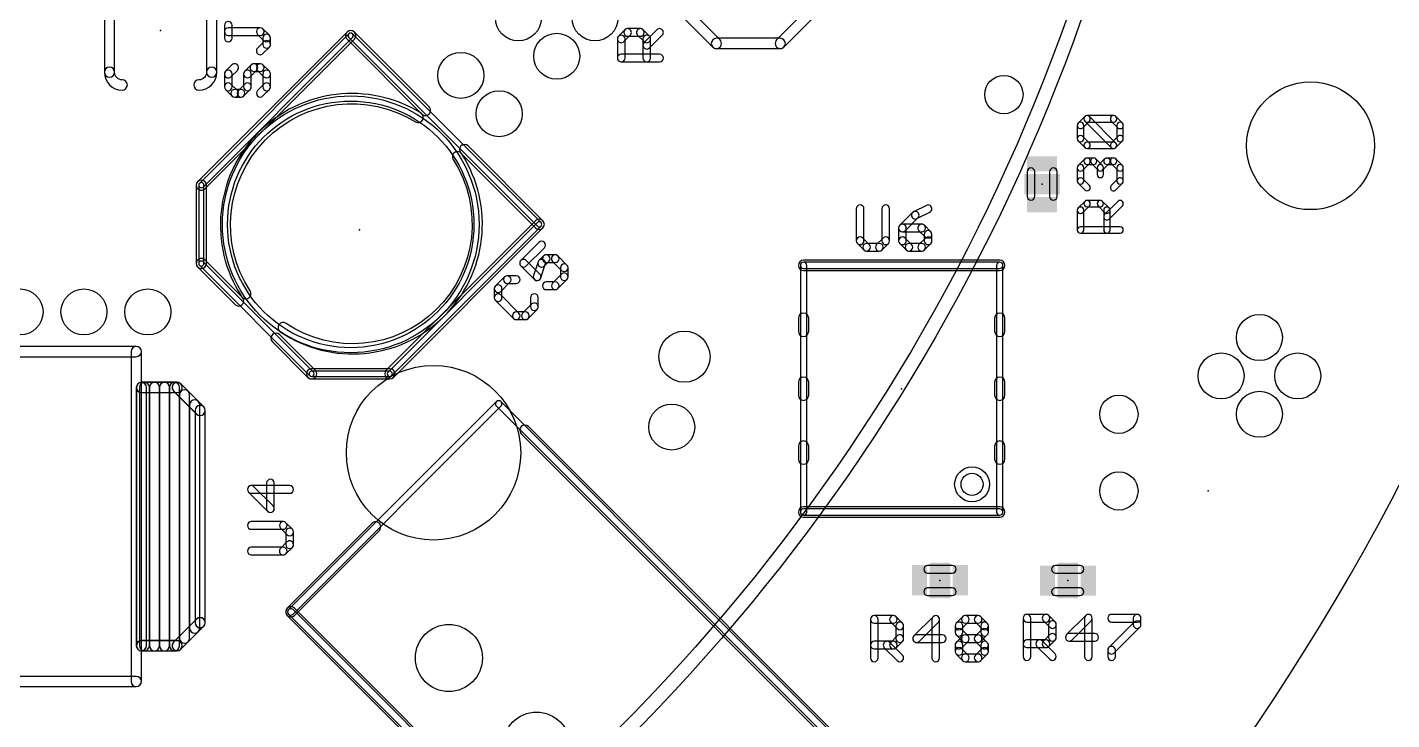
# Model space of a CAD drawing. Extents: x -10 to 136, y -30 to 100.
# Drawn here: x 80.15 to 107.28, y 22.89 to 36.64 of the extents above; entities that cross this region are included whole.
import ezdxf

# ---------------------------------------------------------------- set-up
doc = ezdxf.new("R2010")
doc.units = 0
for name, color, linetype in [('17', 82, 'CONTINUOUS'), ('18', 82, 'CONTINUOUS'), ('20', 7, 'CONTINUOUS'), ('21', 253, 'CONTINUOUS'), ('23', 7, 'CONTINUOUS'), ('24', 7, 'CONTINUOUS'), ('25', 253, 'CONTINUOUS'), ('49', 253, 'CONTINUOUS'), ('51', 253, 'CONTINUOUS')]:
    doc.layers.add(name, color=color, linetype=linetype)

# ---------------------------------------------------------------- blocks, each defined once
blk = doc.blocks.new('ROUNDP')
blk.add_circle((0, 0), 0.5)
blk = doc.blocks.new('RECT')
blk.add_solid([(-0.5, -0.5), (0.5, -0.5), (-0.5, 0.5), (0.5, 0.5)])
blk = doc.blocks.new('ROUNDV')
blk.add_circle((0, 0), 0.5)

msp = doc.modelspace()

# ---------------------------------------------------------------- linework, layer by layer
at = {"layer": '20'}
msp.add_circle((105.664, 34.29), 1.27, dxfattribs=at)
msp.add_arc((65.024, 49.53), 47.752, 180, 0, dxfattribs=at)
at = {"layer": '21'}
for points in [[(81.8896, 35.7505), (81.8896, 37.4015, 1), (81.6864, 37.4015), (81.6864, 35.7505, 1)], [(83.7184, 37.4015), (83.7184, 35.7505, 1), (83.9216, 35.7505), (83.9216, 37.4015, 1)], [(93.9248, 36.3938), (93.2898, 37.0288, 1), (93.1462, 36.8852), (93.7812, 36.2502, 1)], [(95.6862, 37.0288), (95.0512, 36.3938, 1), (95.1948, 36.2502), (95.8298, 36.8852, 1)], [(83.6859, 33.4342), (86.6557, 36.4041, 1), (86.512, 36.5478), (83.5422, 33.5779, 1)], [(86.512, 36.4041), (87.997, 34.9191, 1), (88.1406, 35.0628), (86.6557, 36.5478, 1)], [(95.123, 36.4236), (93.853, 36.4236, 1), (93.853, 36.2204), (95.123, 36.2204, 1)], [(81.8896, 35.7505, 1), (81.6864, 35.7505, 0.4142), (82.042, 35.3949, 1), (82.042, 35.5981, -0.4142)], [(83.566, 35.5981, 1), (83.566, 35.3949, 0.4142), (83.9216, 35.7505, 1), (83.7184, 35.7505, -0.4142)], [(87.8739, 34.7632, 1), (87.9809, 34.9359, 0.8004), (84.4126, 31.2942, 1), (84.5832, 31.4046, -0.8004)], [(90.4034, 32.8001), (88.9185, 34.285, 1), (88.7748, 34.1413), (90.2597, 32.6564, 1)], [(85.2971, 30.7619, 1), (85.1836, 30.5933, 0.8148), (88.7906, 34.1267, 1), (88.6198, 34.0168, -0.8148)], [(83.7156, 31.9504), (83.7156, 33.5061, 1), (83.5124, 33.5061), (83.5124, 31.9504, 1)], [(90.2597, 32.8001), (87.2899, 29.8302, 1), (87.4335, 29.6866), (90.4034, 32.6564, 1)], [(83.5422, 31.8786), (84.2846, 31.1361, 1), (84.4283, 31.2798), (83.6859, 32.0223, 1)], [(99.486, 32.0156), (95.586, 32.0156, 1), (95.586, 31.8124), (99.486, 31.8124, 1)], [(95.6876, 30.604), (95.6876, 30.864, 1), (95.4844, 30.864), (95.4844, 30.604, 1)], [(99.5876, 30.604), (99.5876, 30.864, 1), (99.3844, 30.864), (99.3844, 30.604, 1)], [(85.8779, 29.8302), (85.1708, 30.5373, 1), (85.0271, 30.3937), (85.7342, 29.6866, 1)], [(76.327, 30.0994), (82.3214, 30.099, 1), (82.3214, 30.3022), (76.327, 30.3026, 1)], [(87.3617, 29.86), (85.8061, 29.86, 1), (85.8061, 29.6568), (87.3617, 29.6568, 1)], [(95.6876, 29.334), (95.6876, 29.594, 1), (95.4844, 29.594), (95.4844, 29.334, 1)], [(99.5876, 29.334), (99.5876, 29.594, 1), (99.3844, 29.594), (99.3844, 29.334, 1)], [(98.0546, 20.774), (90.116, 28.7126, 1), (89.9723, 28.5689), (97.9109, 20.6303, 1)], [(95.6876, 28.064), (95.6876, 28.324, 1), (95.4844, 28.324), (95.4844, 28.064, 1)], [(99.5876, 28.064), (99.5876, 28.324, 1), (99.3844, 28.324), (99.3844, 28.064, 1)], [(95.586, 26.9124), (99.486, 26.9124, 1), (99.486, 27.1156), (95.586, 27.1156, 1)], [(85.4643, 24.9588), (87.1525, 26.6471, 1), (87.0089, 26.7908), (85.3206, 25.1025, 1)], [(94.4445, 16.1223), (85.4643, 25.1025, 1), (85.3206, 24.9588), (94.3008, 15.9786, 1)], [(82.3214, 23.749), (76.327, 23.7486, 1), (76.327, 23.5454), (82.3214, 23.5458, 1)]]:
    msp.add_lwpolyline(points, format="xyb", close=True, dxfattribs=at)
at = {"layer": '23'}
for p in [(82.804, 36.576), (100.33, 33.528), (86.7607, 32.6222), (97.536, 29.464), (98.298, 25.654), (100.838, 25.654)]:
    msp.add_point(p, dxfattribs=at)
at = {"layer": '24'}
msp.add_point((103.632, 27.432), dxfattribs=at)
at = {"layer": '25'}
for points in [[(84.2258, 36.429), (84.2258, 36.6832, 1), (84.0734, 36.6832), (84.0734, 36.429, 1)], [(84.7851, 36.6323), (84.1496, 36.6323, 1), (84.1496, 36.4799), (84.7851, 36.4799, 1)], [(84.9661, 36.4829), (84.839, 36.61, 1), (84.7312, 36.5022), (84.8583, 36.3751, 1)], [(84.839, 36.1209), (84.9661, 36.248, 1), (84.8583, 36.3558), (84.7312, 36.2286, 1)], [(84.9884, 36.3019), (84.9884, 36.429, 1), (84.836, 36.429), (84.836, 36.3019, 1)], [(92.0139, 36.3587), (92.141, 36.4859, 1), (92.0333, 36.5936), (91.9062, 36.4665, 1)], [(92.0363, 36.0313), (92.0363, 36.4126, 1), (91.8839, 36.4126), (91.8839, 36.0313, 1)], [(92.0872, 36.4635), (92.3414, 36.4635, 1), (92.3414, 36.6159), (92.0872, 36.6159, 1)], [(92.2875, 36.4859), (92.4146, 36.3587, 1), (92.5224, 36.4665), (92.3953, 36.5936, 1)], [(92.5224, 36.2316), (92.7766, 36.4859, 1), (92.6688, 36.5936), (92.4146, 36.3394, 1)], [(92.3923, 36.4126), (92.3923, 36.0313, 1), (92.5447, 36.0313), (92.5447, 36.4126, 1)], [(92.7227, 36.1075), (91.9601, 36.1075, 1), (91.9601, 35.9551), (92.7227, 35.9551, 1)], [(84.2228, 35.8951), (84.0957, 35.768, 1), (84.2034, 35.6602), (84.3305, 35.7874, 1)], [(84.5848, 35.6602), (84.7119, 35.7874, 1), (84.6041, 35.8951), (84.477, 35.768, 1)], [(84.658, 35.765), (84.7851, 35.765, 1), (84.7851, 35.9174), (84.658, 35.9174, 1)], [(84.7312, 35.7874), (84.8583, 35.6602, 1), (84.9661, 35.768), (84.839, 35.8951, 1)], [(84.0734, 35.7141), (84.0734, 35.4599, 1), (84.2258, 35.4599), (84.2258, 35.7141, 1)], [(84.0957, 35.406), (84.2228, 35.2789, 1), (84.3305, 35.3867), (84.2034, 35.5138, 1)], [(84.4576, 35.2789), (84.5848, 35.406, 1), (84.477, 35.5138), (84.3499, 35.3867, 1)], [(84.6071, 35.4599), (84.6071, 35.7141, 1), (84.4547, 35.7141), (84.4547, 35.4599, 1)], [(84.8583, 35.5138), (84.7312, 35.3867, 1), (84.839, 35.2789), (84.9661, 35.406, 1)], [(84.836, 35.7141), (84.836, 35.4599, 1), (84.9884, 35.4599), (84.9884, 35.7141, 1)], [(84.2767, 35.2566), (84.4038, 35.2566, 1), (84.4038, 35.409), (84.2767, 35.409, 1)], [(101.1362, 34.6481), (101.2676, 34.7794, 1), (101.1778, 34.8692), (101.0464, 34.7379, 1)], [(101.1548, 34.4303), (101.1548, 34.693, 1), (101.0278, 34.693), (101.0278, 34.4303, 1)], [(101.2227, 34.7608), (101.7481, 34.7608, 1), (101.7481, 34.8878), (101.2227, 34.8878, 1)], [(101.793, 34.3438), (101.2676, 34.8692, 1), (101.1778, 34.7794), (101.7032, 34.254, 1)], [(101.7032, 34.7794), (101.8345, 34.6481, 1), (101.9243, 34.7379), (101.793, 34.8692, 1)], [(101.8159, 34.693), (101.8159, 34.4303, 1), (101.9429, 34.4303), (101.9429, 34.693, 1)], [(101.2676, 34.3438), (101.1362, 34.4752, 1), (101.0464, 34.3854), (101.1778, 34.254, 1)], [(101.8345, 34.4752), (101.7032, 34.3438, 1), (101.793, 34.254), (101.9243, 34.3854, 1)], [(101.7481, 34.3624), (101.2227, 34.3624, 1), (101.2227, 34.2354), (101.7481, 34.2354, 1)], [(101.1362, 33.8061), (101.2676, 33.9374, 1), (101.1778, 34.0272), (101.0464, 33.8959, 1)], [(101.1548, 33.5883), (101.1548, 33.851, 1), (101.0278, 33.851), (101.0278, 33.5883, 1)], [(101.2227, 33.9188), (101.354, 33.9188, 1), (101.354, 34.0458), (101.2227, 34.0458, 1)], [(101.3091, 33.9374), (101.4405, 33.8061, 1), (101.5303, 33.8959), (101.3989, 34.0272, 1)], [(101.5303, 33.8061), (101.6616, 33.9374, 1), (101.5718, 34.0272), (101.4405, 33.8959, 1)], [(101.4219, 33.851), (101.4219, 33.7197, 1), (101.5489, 33.7197), (101.5489, 33.851, 1)], [(101.6167, 33.9188), (101.7481, 33.9188, 1), (101.7481, 34.0458), (101.6167, 34.0458, 1)], [(101.7032, 33.9374), (101.8345, 33.8061, 1), (101.9243, 33.8959), (101.793, 34.0272, 1)], [(101.8159, 33.851), (101.8159, 33.5883, 1), (101.9429, 33.5883), (101.9429, 33.851, 1)], [(101.2676, 33.5019), (101.1362, 33.6332, 1), (101.0464, 33.5434), (101.1778, 33.4121, 1)], [(101.8345, 33.6332), (101.7032, 33.5019, 1), (101.793, 33.4121), (101.9243, 33.5434, 1)], [(96.6345, 33.0369), (96.6345, 32.4013, 1), (96.7869, 32.4013), (96.7869, 33.0369, 1)], [(97.2953, 32.4013), (97.2953, 33.0369, 1), (97.1429, 33.0369), (97.1429, 32.4013, 1)], [(98.027, 33.105), (97.7728, 32.9779, 1), (97.8409, 32.8416), (98.0951, 32.9687, 1)], [(101.1362, 32.9641), (101.2676, 33.0955, 1), (101.1778, 33.1853), (101.0464, 33.0539, 1)], [(101.2227, 33.0769), (101.4854, 33.0769, 1), (101.4854, 33.2039), (101.2227, 33.2039, 1)], [(101.4405, 33.0955), (101.5718, 32.9641, 1), (101.6616, 33.0539), (101.5303, 33.1853, 1)], [(101.6616, 32.8328), (101.9243, 33.0955, 1), (101.8345, 33.1853), (101.5718, 32.9226, 1)], [(97.753, 32.9636), (97.4987, 32.7094, 1), (97.6065, 32.6016), (97.8607, 32.8559, 1)], [(101.1548, 32.615), (101.1548, 33.009, 1), (101.0278, 33.009), (101.0278, 32.615, 1)], [(101.5532, 33.009), (101.5532, 32.615, 1), (101.6802, 32.615), (101.6802, 33.009, 1)], [(97.4764, 32.6555), (97.4764, 32.4013, 1), (97.6288, 32.4013), (97.6288, 32.6555, 1)], [(97.934, 32.7317), (97.5526, 32.7317, 1), (97.5526, 32.5793), (97.934, 32.5793, 1)], [(98.1149, 32.5823), (97.9878, 32.7094, 1), (97.8801, 32.6016), (98.0072, 32.4745, 1)], [(98.1373, 32.4013), (98.1373, 32.5284, 1), (97.9849, 32.5284), (97.9849, 32.4013, 1)], [(101.8794, 32.6785), (101.0913, 32.6785, 1), (101.0913, 32.5515), (101.8794, 32.5515, 1)], [(90.3259, 32.37), (89.9664, 32.0104, 1), (90.0741, 31.9027), (90.4337, 32.2622, 1)], [(96.6568, 32.3474), (96.7839, 32.2203, 1), (96.8917, 32.3281), (96.7645, 32.4552, 1)], [(96.8378, 32.198), (97.092, 32.198, 1), (97.092, 32.3504), (96.8378, 32.3504, 1)], [(97.1459, 32.2203), (97.273, 32.3474, 1), (97.1652, 32.4552), (97.0381, 32.3281, 1)], [(97.4987, 32.3474), (97.6259, 32.2203, 1), (97.7336, 32.3281), (97.6065, 32.4552, 1)], [(97.6797, 32.198), (97.934, 32.198, 1), (97.934, 32.3504), (97.6797, 32.3504, 1)], [(97.9878, 32.2203), (98.1149, 32.3474, 1), (98.0072, 32.4552), (97.8801, 32.3281, 1)], [(89.9664, 31.9027), (90.236, 31.633, 1), (90.3438, 31.7408), (90.0741, 32.0104, 1)], [(90.3622, 31.6628), (90.4521, 31.9325, 1), (90.3075, 31.9807), (90.2176, 31.711, 1)], [(90.4337, 31.9027), (90.5235, 31.9926, 1), (90.4158, 32.1003), (90.3259, 32.0104, 1)], [(90.4697, 31.9702), (90.6494, 31.9702, 1), (90.6494, 32.1226), (90.4697, 32.1226, 1)], [(90.5955, 31.9926), (90.7753, 31.8128, 1), (90.8831, 31.9206), (90.7033, 32.1003, 1)], [(90.7753, 31.7408), (90.5955, 31.561, 1), (90.7033, 31.4533), (90.8831, 31.633, 1)], [(90.753, 31.8667), (90.753, 31.6869, 1), (90.9054, 31.6869), (90.9054, 31.8667, 1)], [(89.6407, 31.6847), (89.4609, 31.505, 1), (89.5687, 31.3972), (89.7484, 31.577, 1)], [(89.4386, 31.4511), (89.4386, 31.2713, 1), (89.591, 31.2713), (89.591, 31.4511, 1)], [(89.8743, 31.707), (89.6945, 31.707, 1), (89.6945, 31.5546), (89.8743, 31.5546, 1)], [(90.6494, 31.5834), (90.4697, 31.5834, 1), (90.4697, 31.431), (90.6494, 31.431, 1)], [(89.4609, 31.2174), (89.8204, 30.8579, 1), (89.9282, 30.9657), (89.5687, 31.3252, 1)], [(90.31, 31.0916), (90.31, 31.2713, 1), (90.1576, 31.2713), (90.1576, 31.0916, 1)], [(89.8743, 30.8356), (90.0541, 30.8356, 1), (90.0541, 30.988), (89.8743, 30.988, 1)], [(90.1079, 30.8579), (90.2877, 31.0377, 1), (90.1799, 31.1454), (90.0002, 30.9657, 1)], [(85.3694, 27.5377), (84.6068, 27.5377, 1), (84.6068, 27.3853), (85.3694, 27.3853, 1)], [(84.5529, 27.4076), (84.9342, 27.0263, 1), (85.042, 27.134), (84.6606, 27.5154, 1)], [(85.0643, 27.0802), (85.0643, 27.5886, 1), (84.9119, 27.5886), (84.9119, 27.0802, 1)], [(85.2423, 26.8228), (84.6068, 26.8228, 1), (84.6068, 26.6704), (85.2423, 26.6704, 1)], [(85.4233, 26.6734), (85.2962, 26.8005, 1), (85.1884, 26.6928), (85.3155, 26.5656, 1)], [(85.4456, 26.3653), (85.4456, 26.6195, 1), (85.2932, 26.6195), (85.2932, 26.3653, 1)], [(84.6068, 26.162), (85.2423, 26.162, 1), (85.2423, 26.3144), (84.6068, 26.3144, 1)], [(85.2962, 26.1843), (85.4233, 26.3114, 1), (85.3155, 26.4192), (85.1884, 26.2921, 1)], [(97.0675, 24.1173), (97.0675, 24.88, 1), (96.9151, 24.88), (96.9151, 24.1173, 1)], [(96.9913, 24.8038), (97.3726, 24.8038, 1), (97.3726, 24.9562), (96.9913, 24.9562, 1)], [(97.3187, 24.8261), (97.4459, 24.699, 1), (97.5536, 24.8067), (97.4265, 24.9338, 1)], [(98.1607, 24.9338), (97.7794, 24.5525, 1), (97.8871, 24.4447), (98.2685, 24.8261, 1)], [(98.2908, 24.1173), (98.2908, 24.88, 1), (98.1384, 24.88), (98.1384, 24.1173, 1)], [(98.7291, 24.699), (98.8562, 24.8261, 1), (98.7485, 24.9338), (98.6213, 24.8067, 1)], [(98.8023, 24.8038), (99.0566, 24.8038, 1), (99.0566, 24.9562), (98.8023, 24.9562, 1)], [(99.0027, 24.8261), (99.1298, 24.699, 1), (99.2375, 24.8067), (99.1104, 24.9338, 1)], [(100.1014, 24.1427), (100.1014, 24.9054, 1), (99.949, 24.9054), (99.949, 24.1427, 1)], [(100.0252, 24.8292), (100.4065, 24.8292, 1), (100.4065, 24.9816), (100.0252, 24.9816, 1)], [(100.3526, 24.8515), (100.4798, 24.7244, 1), (100.5875, 24.8321), (100.4604, 24.9592, 1)], [(101.1946, 24.9592), (100.8133, 24.5779, 1), (100.921, 24.4701), (101.3024, 24.8515, 1)], [(101.3247, 24.1427), (101.3247, 24.9054, 1), (101.1723, 24.9054), (101.1723, 24.1427, 1)], [(101.7091, 24.8292), (102.2176, 24.8292, 1), (102.2176, 24.9816), (101.7091, 24.9816, 1)], [(102.1414, 24.9054), (102.1414, 24.7782, 1), (102.2938, 24.7782), (102.2938, 24.9054, 1)], [(97.4235, 24.7528), (97.4235, 24.4986, 1), (97.5759, 24.4986), (97.5759, 24.7528, 1)], [(98.7514, 24.6257), (98.7514, 24.7528, 1), (98.599, 24.7528), (98.599, 24.6257, 1)], [(98.8562, 24.5525), (98.7291, 24.6796, 1), (98.6213, 24.5719), (98.7485, 24.4447, 1)], [(99.1298, 24.6796), (99.0027, 24.5525, 1), (99.1104, 24.4447), (99.2375, 24.5719, 1)], [(99.1075, 24.7528), (99.1075, 24.6257, 1), (99.2599, 24.6257), (99.2599, 24.7528, 1)], [(100.4574, 24.7782), (100.4574, 24.524, 1), (100.6098, 24.524), (100.6098, 24.7782, 1)], [(102.1637, 24.8321), (101.6552, 24.3237, 1), (101.763, 24.2159), (102.2714, 24.7244, 1)], [(97.3726, 24.4477), (96.9913, 24.4477, 1), (96.9913, 24.2953), (97.3726, 24.2953, 1)], [(97.1916, 24.3176), (97.4459, 24.0634, 1), (97.5536, 24.1712), (97.2994, 24.4254, 1)], [(97.4459, 24.5525), (97.3187, 24.4254, 1), (97.4265, 24.3176), (97.5536, 24.4447, 1)], [(97.8333, 24.4224), (98.3417, 24.4224, 1), (98.3417, 24.5748), (97.8333, 24.5748, 1)], [(98.7291, 24.3176), (98.8562, 24.4447, 1), (98.7485, 24.5525), (98.6213, 24.4254, 1)], [(98.7514, 24.2444), (98.7514, 24.3715, 1), (98.599, 24.3715), (98.599, 24.2444, 1)], [(98.8023, 24.4224), (99.0566, 24.4224, 1), (99.0566, 24.5748), (98.8023, 24.5748, 1)], [(99.0027, 24.4447), (99.1298, 24.3176, 1), (99.2375, 24.4254), (99.1104, 24.5525, 1)], [(99.1075, 24.3715), (99.1075, 24.2444, 1), (99.2599, 24.2444), (99.2599, 24.3715, 1)], [(100.4065, 24.4731), (100.0252, 24.4731, 1), (100.0252, 24.3207), (100.4065, 24.3207, 1)], [(100.2255, 24.343), (100.4798, 24.0888, 1), (100.5875, 24.1966), (100.3333, 24.4508, 1)], [(100.4798, 24.5779), (100.3526, 24.4508, 1), (100.4604, 24.343), (100.5875, 24.4701, 1)], [(100.8672, 24.4478), (101.3756, 24.4478, 1), (101.3756, 24.6002), (100.8672, 24.6002, 1)], [(98.8562, 24.1712), (98.7291, 24.2983, 1), (98.6213, 24.1905), (98.7485, 24.0634, 1)], [(99.0566, 24.1935), (98.8023, 24.1935, 1), (98.8023, 24.0411), (99.0566, 24.0411, 1)], [(99.1298, 24.2983), (99.0027, 24.1712, 1), (99.1104, 24.0634), (99.2375, 24.1905, 1)], [(101.6329, 24.2698), (101.6329, 24.1427, 1), (101.7853, 24.1427), (101.7853, 24.2698, 1)]]:
    msp.add_lwpolyline(points, format="xyb", close=True, dxfattribs=at)
at = {"layer": '49'}
for radius in [38.2532, 37.9738]:
    msp.add_circle((65.024, 49.53), radius, dxfattribs=at)
at = {"layer": '51'}
for points in [[(83.6499, 33.4701), (86.6198, 36.44, 1), (86.548, 36.5118), (83.5781, 33.542, 1)], [(90.3675, 32.7642), (86.6198, 36.5118, 1), (86.548, 36.44), (90.2956, 32.6923, 1)], [(100.1822, 33.283), (100.1822, 33.773, 1), (100.0298, 33.773), (100.0298, 33.283, 1)], [(100.4778, 33.773), (100.4778, 33.283, 1), (100.6302, 33.283), (100.6302, 33.773, 1)], [(83.6648, 31.9504), (83.6648, 33.5061, 1), (83.5632, 33.5061), (83.5632, 31.9504, 1)], [(90.2956, 32.7642), (87.3258, 29.7943, 1), (87.3976, 29.7225), (90.3675, 32.6923, 1)], [(85.842, 29.7943), (83.6499, 31.9863, 1), (83.5781, 31.9145), (85.7701, 29.7225, 1)], [(95.6495, 27.014), (95.6495, 31.914, 1), (95.5225, 31.914), (95.5225, 27.014, 1)], [(95.586, 31.8505), (99.486, 31.8505, 1), (99.486, 31.9775), (95.586, 31.9775, 1)], [(99.4225, 31.914), (99.4225, 27.014, 1), (99.5495, 27.014), (99.5495, 31.914, 1)], [(82.2194, 30.201), (82.219, 23.6466, 1), (82.4222, 23.6466), (82.4226, 30.201, 1)], [(82.423, 29.3878), (83.1342, 29.3878, 1), (83.1342, 29.591), (82.423, 29.591, 1)], [(82.5246, 24.3586), (82.5246, 29.4894, 1), (82.3214, 29.4894), (82.3214, 24.3586, 1)], [(82.423, 29.3895), (83.1342, 29.3895, 1), (83.1342, 29.5893), (82.423, 29.5893, 1)], [(82.5229, 24.3586), (82.5229, 29.4894, 1), (82.3231, 29.4894), (82.3231, 24.3586, 1)], [(82.3821, 29.4894), (82.3821, 24.3586, 1), (82.5819, 24.3586), (82.5819, 29.4894, 1)], [(82.5819, 29.4894), (82.5819, 24.3586, 1), (82.7817, 24.3586), (82.7817, 29.4894, 1)], [(82.7817, 29.4894), (82.7817, 24.3586, 1), (82.9815, 24.3586), (82.9815, 29.4894, 1)], [(82.9815, 29.4894), (82.9815, 24.3586, 1), (83.1813, 24.3586), (83.1813, 29.4894, 1)], [(83.0624, 29.4176), (83.5196, 28.9604, 1), (83.6632, 29.104), (83.206, 29.5612, 1)], [(83.0636, 29.4188), (83.5208, 28.9616, 1), (83.662, 29.1028), (83.2048, 29.56, 1)], [(87.3617, 29.8092), (85.8061, 29.8092, 1), (85.8061, 29.7076), (87.3617, 29.7076, 1)], [(83.1813, 29.3424), (83.1813, 24.5056, 1), (83.3811, 24.5056), (83.3811, 29.3424, 1)], [(83.3811, 29.1426), (83.3811, 24.7054, 1), (83.5809, 24.7054), (83.5809, 29.1426, 1)], [(83.4898, 29.0322), (83.4898, 24.8158, 1), (83.693, 24.8158), (83.693, 29.0322, 1)], [(83.4915, 29.0322), (83.4915, 24.8158, 1), (83.6913, 24.8158), (83.6913, 29.0322, 1)], [(85.4373, 24.9858), (89.5682, 29.1167, 1), (89.4784, 29.2065), (85.3475, 25.0756, 1)], [(89.4784, 29.1167), (98.4587, 20.1364, 1), (98.5485, 20.2262), (89.5682, 29.2065, 1)], [(99.486, 27.0775), (95.586, 27.0775, 1), (95.586, 26.9505), (99.486, 26.9505, 1)], [(98.053, 25.8018), (98.543, 25.8018, 1), (98.543, 25.9542), (98.053, 25.9542, 1)], [(100.593, 25.8018), (101.083, 25.8018, 1), (101.083, 25.9542), (100.593, 25.9542, 1)], [(98.543, 25.5062), (98.053, 25.5062, 1), (98.053, 25.3538), (98.543, 25.3538, 1)], [(101.083, 25.5062), (100.593, 25.5062, 1), (100.593, 25.3538), (101.083, 25.3538, 1)], [(94.4176, 16.0953), (85.4373, 25.0756, 1), (85.3475, 24.9858), (94.3278, 16.0055, 1)], [(83.5196, 24.8876), (83.0624, 24.4304, 1), (83.206, 24.2868), (83.6632, 24.744, 1)], [(83.5208, 24.8864), (83.0636, 24.4292, 1), (83.2048, 24.288), (83.662, 24.7452, 1)], [(83.1342, 24.4602), (82.423, 24.4602, 1), (82.423, 24.257), (83.1342, 24.257, 1)], [(83.1342, 24.4585), (82.423, 24.4585, 1), (82.423, 24.2587), (83.1342, 24.2587, 1)]]:
    msp.add_lwpolyline(points, format="xyb", close=True, dxfattribs=at)
for centre, radius in [((86.5839, 32.7282), 2.5512), ((86.5839, 32.7282), 2.4496), ((98.936, 27.564), 0.3463), ((98.936, 27.564), 0.2193)]:
    msp.add_circle(centre, radius, dxfattribs=at)

# ---------------------------------------------------------------- block references
at = {"layer": '17', "rotation": 135}
for p, xscale, yscale in [((88.2302, 28.1917), 3.4671, 3.4671), ((88.2302, 28.1917), 3.4671, 3.4671), ((88.5355, 24.1147), 1.3335, 1.3335), ((88.5355, 24.1147), 1.3335, 1.3335), ((90.2777, 22.3725), 1.3335, 1.3335), ((90.2777, 22.3725), 1.3335, 1.3335)]:
    msp.add_blockref('ROUNDP', p, dxfattribs=dict(at, xscale=xscale, yscale=yscale))
at = {"layer": '18'}
for p, xscale, yscale in [((89.916, 36.83), 0.9144, 0.9144), ((91.44, 36.83), 0.9144, 0.9144), ((90.678, 36.068), 0.9144, 0.9144), ((88.773, 35.687), 0.9144, 0.9144), ((99.568, 35.306), 0.762, 0.762), ((89.535, 34.925), 0.9144, 0.9144), ((80.01, 30.988), 0.9144, 0.9144), ((81.28, 30.988), 0.9144, 0.9144), ((82.55, 30.988), 0.9144, 0.9144), ((104.648, 30.48), 0.9144, 0.9144), ((93.218, 30.099), 1.016, 1.016), ((103.886, 29.718), 0.9144, 0.9144), ((105.41, 29.718), 0.9144, 0.9144), ((101.854, 28.956), 0.762, 0.762), ((104.648, 28.956), 0.9144, 0.9144), ((92.964, 28.702), 0.9144, 0.9144), ((101.854, 27.432), 0.762, 0.762)]:
    msp.add_blockref('ROUNDV', p, dxfattribs=dict(at, xscale=xscale, yscale=yscale))
at = {"layer": '21', "xscale": 0.4064, "yscale": 0.7112}
for p, rotation in [((100.33, 33.528), 270), ((98.298, 25.654), 180)]:
    msp.add_blockref('RECT', p, dxfattribs=dict(at, rotation=rotation))
msp.add_blockref('RECT', (100.838, 25.654), dxfattribs=at)
at = {"layer": '51', "xscale": 0.3, "yscale": 0.5999}
for p, rotation in [((100.3252, 33.932), 270), ((100.3252, 33.1192), 270), ((97.8892, 25.6589), 180), ((98.702, 25.6589), 180)]:
    msp.add_blockref('RECT', p, dxfattribs=dict(at, rotation=rotation))
for p in [(100.434, 25.6492), (101.2468, 25.6492)]:
    msp.add_blockref('RECT', p, dxfattribs=at)

doc.saveas('drawing.dxf')
